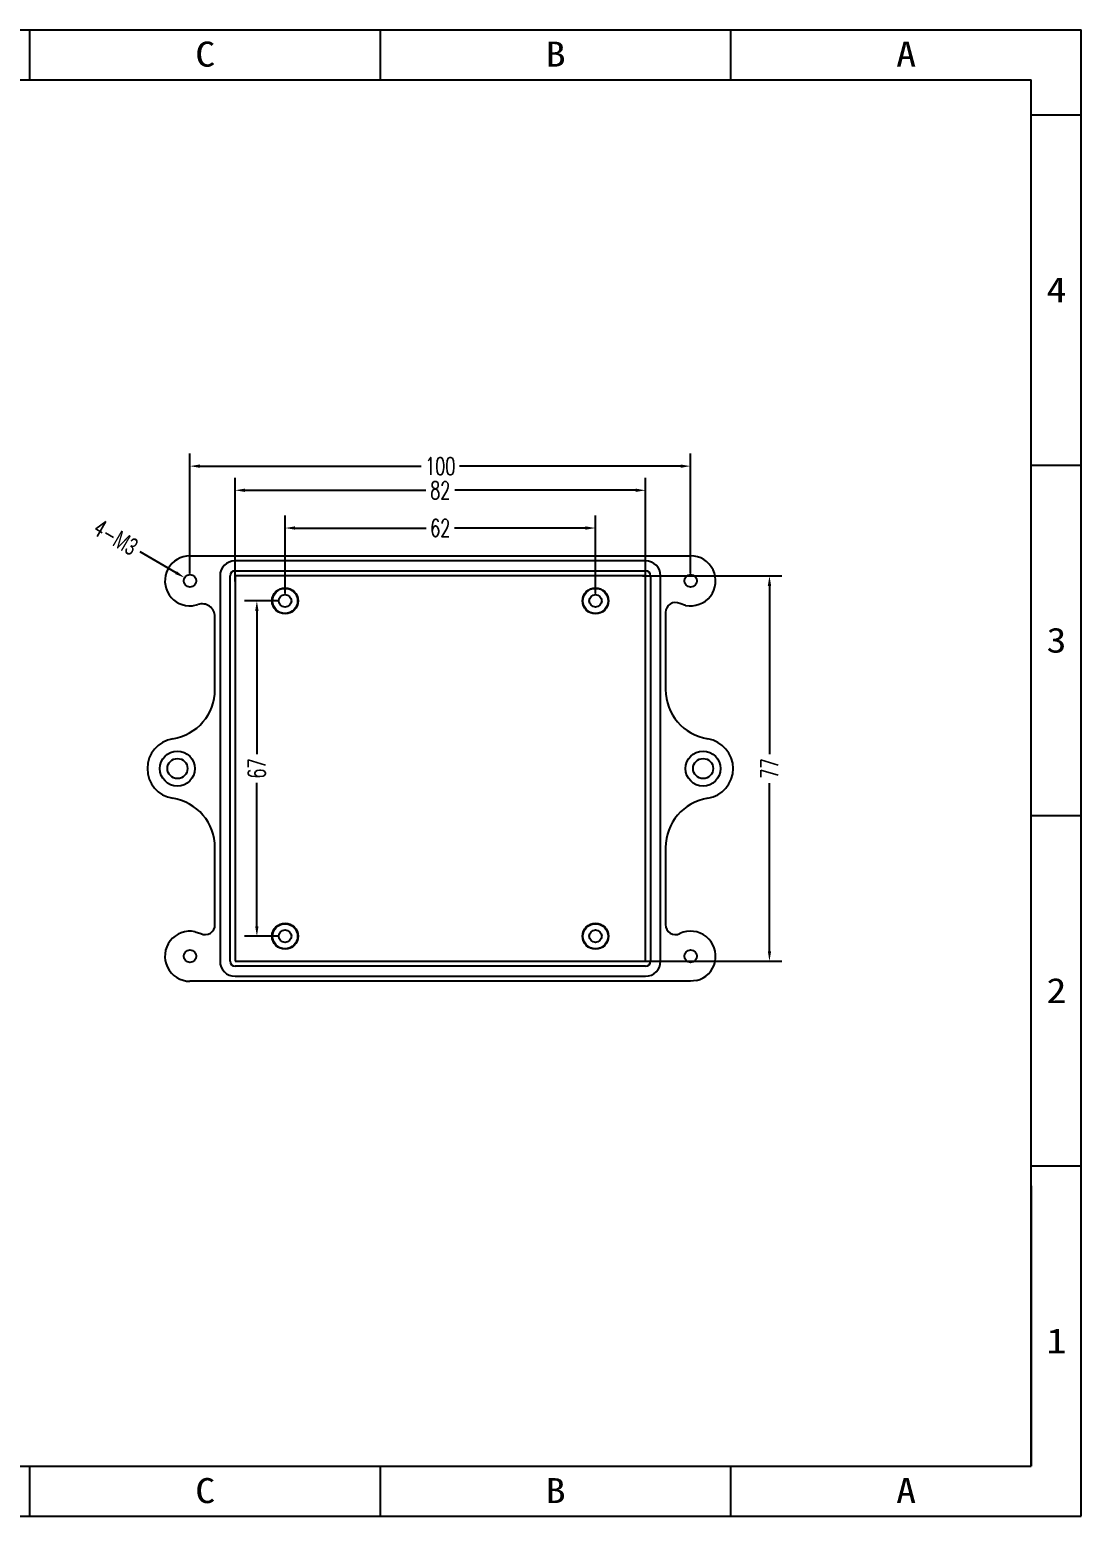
# Model space of a CAD drawing. Header units: millimetres. Extents: x 1001 to 1421, y 392 to 689.
# Drawn here: x 1211 to 1421, y 392.3 to 689.3 of the extents above; entities that cross this region are included whole.
import ezdxf
from ezdxf.enums import TextEntityAlignment as Align

# ---------------------------------------------------------------- set-up
doc = ezdxf.new("R2010")
doc.units = ezdxf.units.MM
doc.layers.add('02___PRT_ALL_AXES', color=7, linetype='Continuous')
doc.styles.add('romans', font='romans.shx', dxfattribs={"width": 0.67, "bigfont": 'fangsong.shx'})
doc.styles.add('TEXTSTYLE_0', font='txt', dxfattribs={"width": 0.8})
doc.dimstyles.new('MSTD', dxfattribs={"dimtxt": 3.5, "dimasz": 2, "dimexe": 2.5, "dimexo": 1.5, "dimgap": 1, "dimtad": 0, "dimdsep": 46, "dimtxsty": 'romans', "dimcen": 0, "dimclrd": 5, "dimclre": 5, "dimclrt": 3, "dimadec": 1, "dimazin": 0, "dimtfac": 0.5, "dimtofl": 0, "dimtmove": 0, "dimatfit": 3, "dimfxl": 1, "dimtolj": 1, "dimarcsym": 0})

# ---------------------------------------------------------------- blocks, each defined once
blk = doc.blocks.new('*D28')
at = {"color": 5, "lineweight": -2}
for p, q in [((1333.33, 580.18), (1361.22, 580.18)), ((1358.72, 578.18), (1358.72, 544.58)), ((1358.72, 505.18), (1358.72, 538.78)), ((1333.33, 503.18), (1361.22, 503.18))]:
    blk.add_line(p, q, dxfattribs=at)
at = {"color": 5}
for points in [[(1358.39, 578.18), (1359.06, 578.18), (1358.72, 580.18)], [(1358.39, 505.18), (1359.06, 505.18), (1358.72, 503.18)]]:
    blk.add_solid(points, dxfattribs=at)
at = {"layer": 'Defpoints', "color": 0}
for p in [(1331.83, 580.18), (1331.83, 503.18), (1358.72, 503.18)]:
    blk.add_point(p, dxfattribs=at)
at = {"color": 3, "insert": (1358.72, 541.68), "char_height": 3.5, "attachment_point": 5, "rotation": 90, "style": 'romans'}
blk.add_mtext('\\A1;77', dxfattribs=at)
blk = doc.blocks.new('*D29')
at = {"color": 5, "lineweight": -2}
for p, q in [((1251.97, 579.03), (1251.97, 599.77)), ((1253.97, 597.27), (1290.07, 597.27)), ((1331.97, 597.27), (1295.87, 597.27)), ((1333.97, 579.03), (1333.97, 599.77))]:
    blk.add_line(p, q, dxfattribs=at)
at = {"color": 5}
for points in [[(1253.97, 597.61), (1253.97, 596.94), (1251.97, 597.27)], [(1331.97, 597.61), (1331.97, 596.94), (1333.97, 597.27)]]:
    blk.add_solid(points, dxfattribs=at)
at = {"layer": 'Defpoints', "color": 0}
for p in [(1251.97, 597.27), (1251.97, 577.53), (1333.97, 577.53)]:
    blk.add_point(p, dxfattribs=at)
at = {"color": 3, "insert": (1292.97, 597.27), "char_height": 3.5, "attachment_point": 5, "style": 'romans'}
blk.add_mtext('\\A1;82', dxfattribs=at)
blk = doc.blocks.new('*D30')
at = {"color": 5, "lineweight": -2}
blk.add_line((1232.96, 585.05), (1240.17, 580.82), dxfattribs=at)
at = {"color": 5}
blk.add_solid([(1240.34, 581.11), (1240, 580.54), (1241.89, 579.81)], dxfattribs=at)
at = {"layer": 'Defpoints', "color": 0}
for p in [(1241.89, 579.81), (1244.05, 578.55)]:
    blk.add_point(p, dxfattribs=at)
at = {"color": 3, "insert": (1228.12, 587.88), "char_height": 3.5, "attachment_point": 5, "rotation": 329.6329, "style": 'romans'}
blk.add_mtext('\\A1;4-{\\fArial|b0|i0|c0|p32;M3}', dxfattribs=at)
blk = doc.blocks.new('*D31')
at = {"color": 5, "lineweight": -2}
for p, q in [((1260.47, 575.18), (1253.84, 575.18)), ((1256.34, 573.18), (1256.34, 544.52)), ((1256.34, 510.18), (1256.34, 538.84)), ((1260.47, 508.18), (1253.84, 508.18))]:
    blk.add_line(p, q, dxfattribs=at)
at = {"color": 5}
for points in [[(1256, 573.18), (1256.67, 573.18), (1256.34, 575.18)], [(1256, 510.18), (1256.67, 510.18), (1256.34, 508.18)]]:
    blk.add_solid(points, dxfattribs=at)
at = {"layer": 'Defpoints', "color": 0}
for p in [(1261.97, 575.18), (1256.34, 508.18), (1261.97, 508.18)]:
    blk.add_point(p, dxfattribs=at)
at = {"color": 3, "insert": (1256.34, 541.68), "char_height": 3.5, "attachment_point": 5, "rotation": 90, "style": 'romans'}
blk.add_mtext('\\A1;67', dxfattribs=at)
blk = doc.blocks.new('*D45')
at = {"color": 5, "lineweight": -2}
for p, q in [((1242.97, 580.68), (1242.97, 604.6)), ((1342.97, 580.68), (1342.97, 604.6)), ((1244.97, 602.1), (1289.12, 602.1)), ((1340.97, 602.1), (1296.82, 602.1))]:
    blk.add_line(p, q, dxfattribs=at)
at = {"color": 5}
for points in [[(1244.97, 602.43), (1244.97, 601.76), (1242.97, 602.1)], [(1340.97, 602.43), (1340.97, 601.76), (1342.97, 602.1)]]:
    blk.add_solid(points, dxfattribs=at)
at = {"layer": 'Defpoints', "color": 0}
for p in [(1342.97, 602.1), (1242.97, 579.18), (1342.97, 579.18)]:
    blk.add_point(p, dxfattribs=at)
at = {"color": 3, "insert": (1292.97, 602.1), "char_height": 3.5, "attachment_point": 5, "style": 'romans'}
blk.add_mtext('\\A1;100', dxfattribs=at)
blk = doc.blocks.new('SUN_6HWZ35TKXU86YGHH1AY77V3D6FJ')
at = {"color": 7, "linetype": 'Continuous'}
for p, q in [((-420, 297), (0, 297)), ((-210, 287), (-210, 297)), ((-140, 287), (-140, 297)), ((-70, 287), (-70, 297)), ((0, 0), (0, 297)), ((-410, 287), (-10, 287)), ((-10, 10), (-10, 287)), ((-10, 280), (0, 280)), ((-10, 210), (0, 210)), ((-10, 140), (0, 140)), ((-10, 70), (0, 70)), ((-410, 10), (-10, 10)), ((-210, 0), (-210, 10)), ((-140, 0), (-140, 10)), ((-70, 0), (-70, 10)), ((-420, 0), (0, 0))]:
    blk.add_line(p, q, dxfattribs=at)
at = {"color": 2, "linetype": 'Continuous', "style": 'TEXTSTYLE_0'}
for s, width, p, p2 in [('C', 1.2, (-176.98, 289.63), (-172.98, 289.63)), ('B', 1.2, (-106.98, 289.63), (-102.98, 289.63)), ('A', 1.2, (-36.98, 289.63), (-32.98, 289.63)), ('4', 1.2, (-6.95, 242.54), (-2.95, 242.54)), ('3', 1.2, (-6.95, 172.54), (-2.95, 172.54)), ('2', 1.2, (-6.95, 102.54), (-2.95, 102.54)), ('1', 2.4, (-6.95, 32.54), (-2.95, 32.54)), ('C', 1.2, (-176.98, 2.63), (-172.98, 2.63)), ('B', 1.2, (-106.98, 2.63), (-102.98, 2.63)), ('A', 1.2, (-36.98, 2.63), (-32.98, 2.63))]:
    blk.add_text(s, height=5, dxfattribs=dict(at, width=width)).set_placement(p, p2, align=Align.FIT)
blk = doc.blocks.new('*D50')
at = {"color": 5, "lineweight": -2}
for p, q in [((1261.97, 576.68), (1261.97, 592.23)), ((1323.97, 576.68), (1323.97, 592.23)), ((1263.97, 589.73), (1290.13, 589.73)), ((1321.97, 589.73), (1295.81, 589.73))]:
    blk.add_line(p, q, dxfattribs=at)
at = {"color": 5}
for points in [[(1263.97, 590.07), (1263.97, 589.4), (1261.97, 589.73)], [(1321.97, 590.07), (1321.97, 589.4), (1323.97, 589.73)]]:
    blk.add_solid(points, dxfattribs=at)
at = {"layer": 'Defpoints', "color": 0}
for p in [(1323.97, 589.73), (1261.97, 575.18), (1323.97, 575.18)]:
    blk.add_point(p, dxfattribs=at)
at = {"color": 3, "insert": (1292.97, 589.73), "char_height": 3.5, "attachment_point": 5, "style": 'romans'}
blk.add_mtext('\\A1;62', dxfattribs=at)

msp = doc.modelspace()

# ---------------------------------------------------------------- linework, layer by layer
at = {"color": 7, "linetype": 'Continuous'}
for p, q in [((1242.972, 584.181), (1342.972, 584.181)), ((1333.972, 583.181), (1251.972, 583.181)), ((1248.972, 580.181), (1248.972, 503.181)), ((1250.972, 503.181), (1250.972, 580.181)), ((1251.972, 581.181), (1333.972, 581.181)), ((1333.972, 580.181), (1251.972, 580.181)), ((1251.972, 580.181), (1251.972, 503.181)), ((1333.972, 503.181), (1333.972, 580.181)), ((1334.972, 580.181), (1334.972, 503.181)), ((1336.972, 503.181), (1336.972, 580.181)), ((1243.445, 574.203), (1244.572, 574.444)), ((1341.959, 574.284), (1340.829, 574.663)), ((1247.972, 557.484), (1247.972, 572.004)), ((1337.972, 572.856), (1337.972, 557.484)), ((1247.972, 510.505), (1247.972, 525.877)), ((1337.972, 525.877), (1337.972, 510.505)), ((1243.985, 509.077), (1245.115, 508.698)), ((1251.972, 503.181), (1333.972, 503.181)), ((1333.972, 502.181), (1251.972, 502.181)), ((1342.972, 499.181), (1242.972, 499.181)), ((1251.972, 500.181), (1333.972, 500.181)), ((1344.155, 499.323), (1342.972, 499.181))]:
    msp.add_line(p, q, dxfattribs=at)
for p in [(1411.002, 458.289), (1311.002, 402.289)]:
    msp.add_line(p, (1411.002, 402.289))
for centre, radius in [((1242.972, 579.181), 1.25), ((1342.972, 579.181), 1.25), ((1261.972, 575.181), 2.605), ((1261.972, 575.181), 2.5), ((1261.972, 575.181), 1.25), ((1323.972, 575.181), 2.605), ((1323.972, 575.181), 2.5), ((1323.972, 575.181), 1.25), ((1261.972, 508.181), 2.605), ((1261.972, 508.181), 2.5), ((1261.972, 508.181), 1.25), ((1323.972, 508.181), 2.605), ((1323.972, 508.181), 2.5), ((1323.972, 508.181), 1.25), ((1242.972, 504.181), 1.25), ((1342.972, 504.181), 1.25)]:
    msp.add_circle(centre, radius, dxfattribs=at)
for centre, radius, start, end in [((1242.972, 579.181), 5, 90, 275.43743), ((1251.972, 580.181), 3, 90, 180), ((1333.972, 580.181), 3, 0, 90), ((1342.972, 579.181), 5, 258.30943, 90), ((1251.972, 580.181), 1, 90, 180), ((1333.972, 580.181), 1, 0, 90), ((1245.397, 572.004), 2.575, 0, 108.6711), ((1339.972, 572.856), 2, 64.62307, 180), ((1237.972, 557.484), 10, 278.9893, 0), ((1347.972, 557.484), 10, 180, 261.0107), ((1240.472, 541.681), 6, 98.9893, 261.0107), ((1345.472, 541.681), 6, 278.9893, 81.0107), ((1237.972, 525.877), 10, 0, 81.0107), ((1347.972, 525.877), 10, 98.9893, 180), ((1242.972, 504.181), 5, 78.30943, 270), ((1245.972, 510.505), 2, 244.62307, 0), ((1339.972, 510.505), 2, 180, 295.37693), ((1342.972, 504.181), 5, 283.68636, 115.37693), ((1251.972, 503.181), 3, 180, 270), ((1251.972, 503.181), 1, 180, 270), ((1333.972, 503.181), 1, 270, 0), ((1333.972, 503.181), 3, 270, 0)]:
    msp.add_arc(centre, radius, start, end, dxfattribs=at)
at = {"layer": '02___PRT_ALL_AXES', "color": 7, "linetype": 'Continuous'}
for centre, radius in [((1240.472, 541.681), 3.5), ((1240.472, 541.681), 2), ((1345.472, 541.681), 3.5), ((1345.472, 541.681), 2)]:
    msp.add_circle(centre, radius, dxfattribs=at)

# ---------------------------------------------------------------- block references
msp.add_blockref('SUN_6HWZ35TKXU86YGHH1AY77V3D6FJ', (1421.002, 392.289))

# ---------------------------------------------------------------- dimensions: what is measured, and where the dimension line sits
for base, p1, p2, picture, middle in [((1342.972, 602.098), (1242.972, 579.181), (1342.972, 579.181), '*D45', (1292.972, 602.098)), ((1251.972, 597.273), (1333.972, 577.53), (1251.972, 577.53), '*D29', (1292.972, 597.273)), ((1323.972, 589.734), (1261.972, 575.181), (1323.972, 575.181), '*D50', (1292.972, 589.734))]:
    dim = msp.add_linear_dim(base=base, p1=p1, p2=p2, dimstyle='MSTD')
    dim.commit()
    dim.dimension.update_dxf_attribs({"geometry": picture, "text_midpoint": middle})
dim = msp.add_diameter_dim_2p(p1=(1244.05, 578.549), p2=(1241.893, 579.813), text='4-{\\fArial|b0|i0|c0|p32;M3}', dimstyle='MSTD')
dim.commit()
dim.dimension.update_dxf_attribs({"geometry": '*D30', "text_midpoint": (1228.123, 587.881), "dimtype": 163})
for base, p1, p2, picture, middle in [((1358.722, 503.181), (1331.829, 580.181), (1331.829, 503.181), '*D28', (1358.722, 541.681)), ((1256.338, 508.181), (1261.972, 575.181), (1261.972, 508.181), '*D31', (1256.338, 541.681))]:
    dim = msp.add_linear_dim(base=base, p1=p1, p2=p2, angle=90, dimstyle='MSTD')
    dim.commit()
    dim.dimension.update_dxf_attribs({"geometry": picture, "text_midpoint": middle})

doc.saveas('drawing.dxf')
